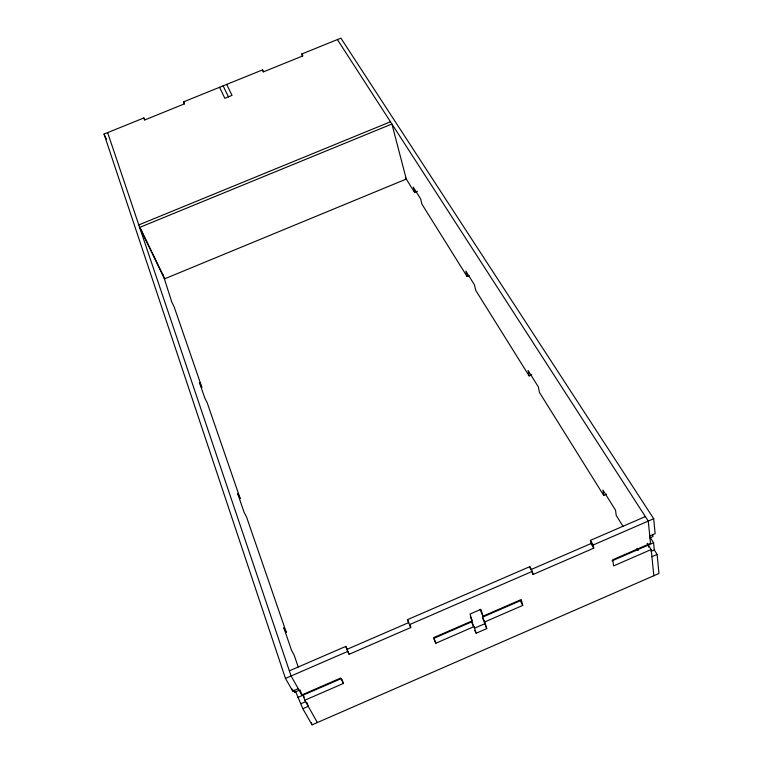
<?xml version="1.0" encoding="UTF-8"?>
<svg xmlns="http://www.w3.org/2000/svg" width="763" height="763" viewBox="0 0 763 763"><rect width="100%" height="100%" fill="white"/><g stroke="black" fill="none" stroke-linecap="round" stroke-linejoin="round"><path stroke-width="1.14" d="M295.519 691.288L302.816 708.693L312.077 724.85L658.965 573.49L657.124 554.424L654.292 549.97L653.586 542.789L650.047 537.257M144.76 119.934L143.873 117.95L104.035 134.078L285.467 678.421L292.725 691.078L298.247 688.674M649.78 535.979L655.121 533.652L653.691 518.735L340.908 38.15L301.786 53.992L302.434 56.061M293.574 690.467L294.604 692.251L298.972 690.353M649.79 537.934L652.966 536.551L652.756 534.443M107.631 132.628L291.084 675.98L301.786 694.95L340.699 678.03L343.426 683.438L304.78 700.243L303.054 695.198L304.208 697.229M474.767 630.381L476.122 633.233L486.756 628.607L484.734 621.959L522.731 605.421L521.234 599.546L482.979 616.18L480.89 609.341L470.027 614.062L472.192 620.872L433.756 637.582L435.845 643.228L474.023 626.614L471.744 621.855L433.699 638.393L435.845 643.228M297.627 697.554L341.576 678.45M486.756 628.607L482.426 617.21L520.309 600.739L522.731 605.421M611.974 560.881L653.586 542.789M647.158 543.227L651.163 549.551L613.624 565.888L612.737 559.765L650.534 543.332L648.254 521.091L337.399 39.571M301.108 703.648L305.419 701.779M474.529 628.187L484.457 623.867M651.163 551.325L654.292 549.97M302.816 708.693L308.223 706.338L306.84 702.313M651.898 556.694L657.124 554.424M289.349 670.858L345.801 646.395L349.101 654.282L410.78 627.529L409.617 624.582L532.355 571.353L529.818 566.642L407.49 619.661L408.653 622.618L347.175 649.265M532.078 572.584L533.089 574.472L593.719 548.168L590.991 543.561L590.457 540.366L645.345 516.58M530.562 569.761L590.991 543.561M285.467 678.421L347.718 651.421L345.801 646.395M593.719 548.168L593.194 544.973L653.691 518.735M531.782 374.805L529.14 375.921L528.072 370.484L538.411 387.003L539.441 392.43L603.724 495.425L606.623 494.166M417.437 191.294L414.633 192.457L413.25 187.097L420.613 198.857L421.968 204.226L467.08 276.492L469.102 275.643M138.79 224.923L390.465 121.784M143.873 117.95L144.655 119.982L184.436 103.863L183.568 101.87L262.529 69.891L263.559 71.817L302.901 55.871L301.786 53.992M405.296 177.502L414.633 192.457M529.14 375.921L475.711 290.331L474.481 284.895L465.821 271.056L467.08 276.492M623.123 526.508L616.227 515.454L615.512 510.142L602.951 490.075L603.724 495.425M636.914 548.607L638.173 550.609M590.457 540.366L593.194 544.973M304.78 700.243L317.37 722.542M226.678 84.416L232.038 95.385L224.847 98.303L219.572 87.287M482.979 616.18L480.013 609.284M482.426 617.21L484.734 621.959M223.12 85.857L228.442 96.844M140.249 227.946L163.644 276.359M347.718 651.421L349.101 654.282M470.361 617.048L472.192 620.872M104.035 134.078L106.515 139.286M183.568 101.87L184.436 103.863M407.49 619.661L410.78 627.529M341.948 679.442L343.426 683.438M163.139 274.909L171.723 301.89L174.155 306.888L201.918 387.461L199.439 382.473L204.751 397.924L207.24 402.912L240.192 498.554L237.674 493.651L244.036 512.145L246.563 517.028L286.306 632.393L283.779 627.72L291.523 650.257L294.051 654.873L298.257 667.072M262.529 69.891L263.225 71.941M300.069 689.886L301.786 694.95M311.323 722.628L312.077 724.85M293.898 690.162L294.604 692.251M292.038 689.037L292.725 691.078M471.744 621.855L472.545 624.344M472.679 624.763L473.07 626.003M474.023 626.614L476.122 633.233M529.818 566.642L530.314 568.721M532.355 571.353L533.089 574.472M648.331 545.078L648.54 547.119M651.163 549.551L653.843 575.722M406.278 179.067L164.503 278.876L139.629 227.422L391.905 124.007L406.278 179.067"/></g></svg>
